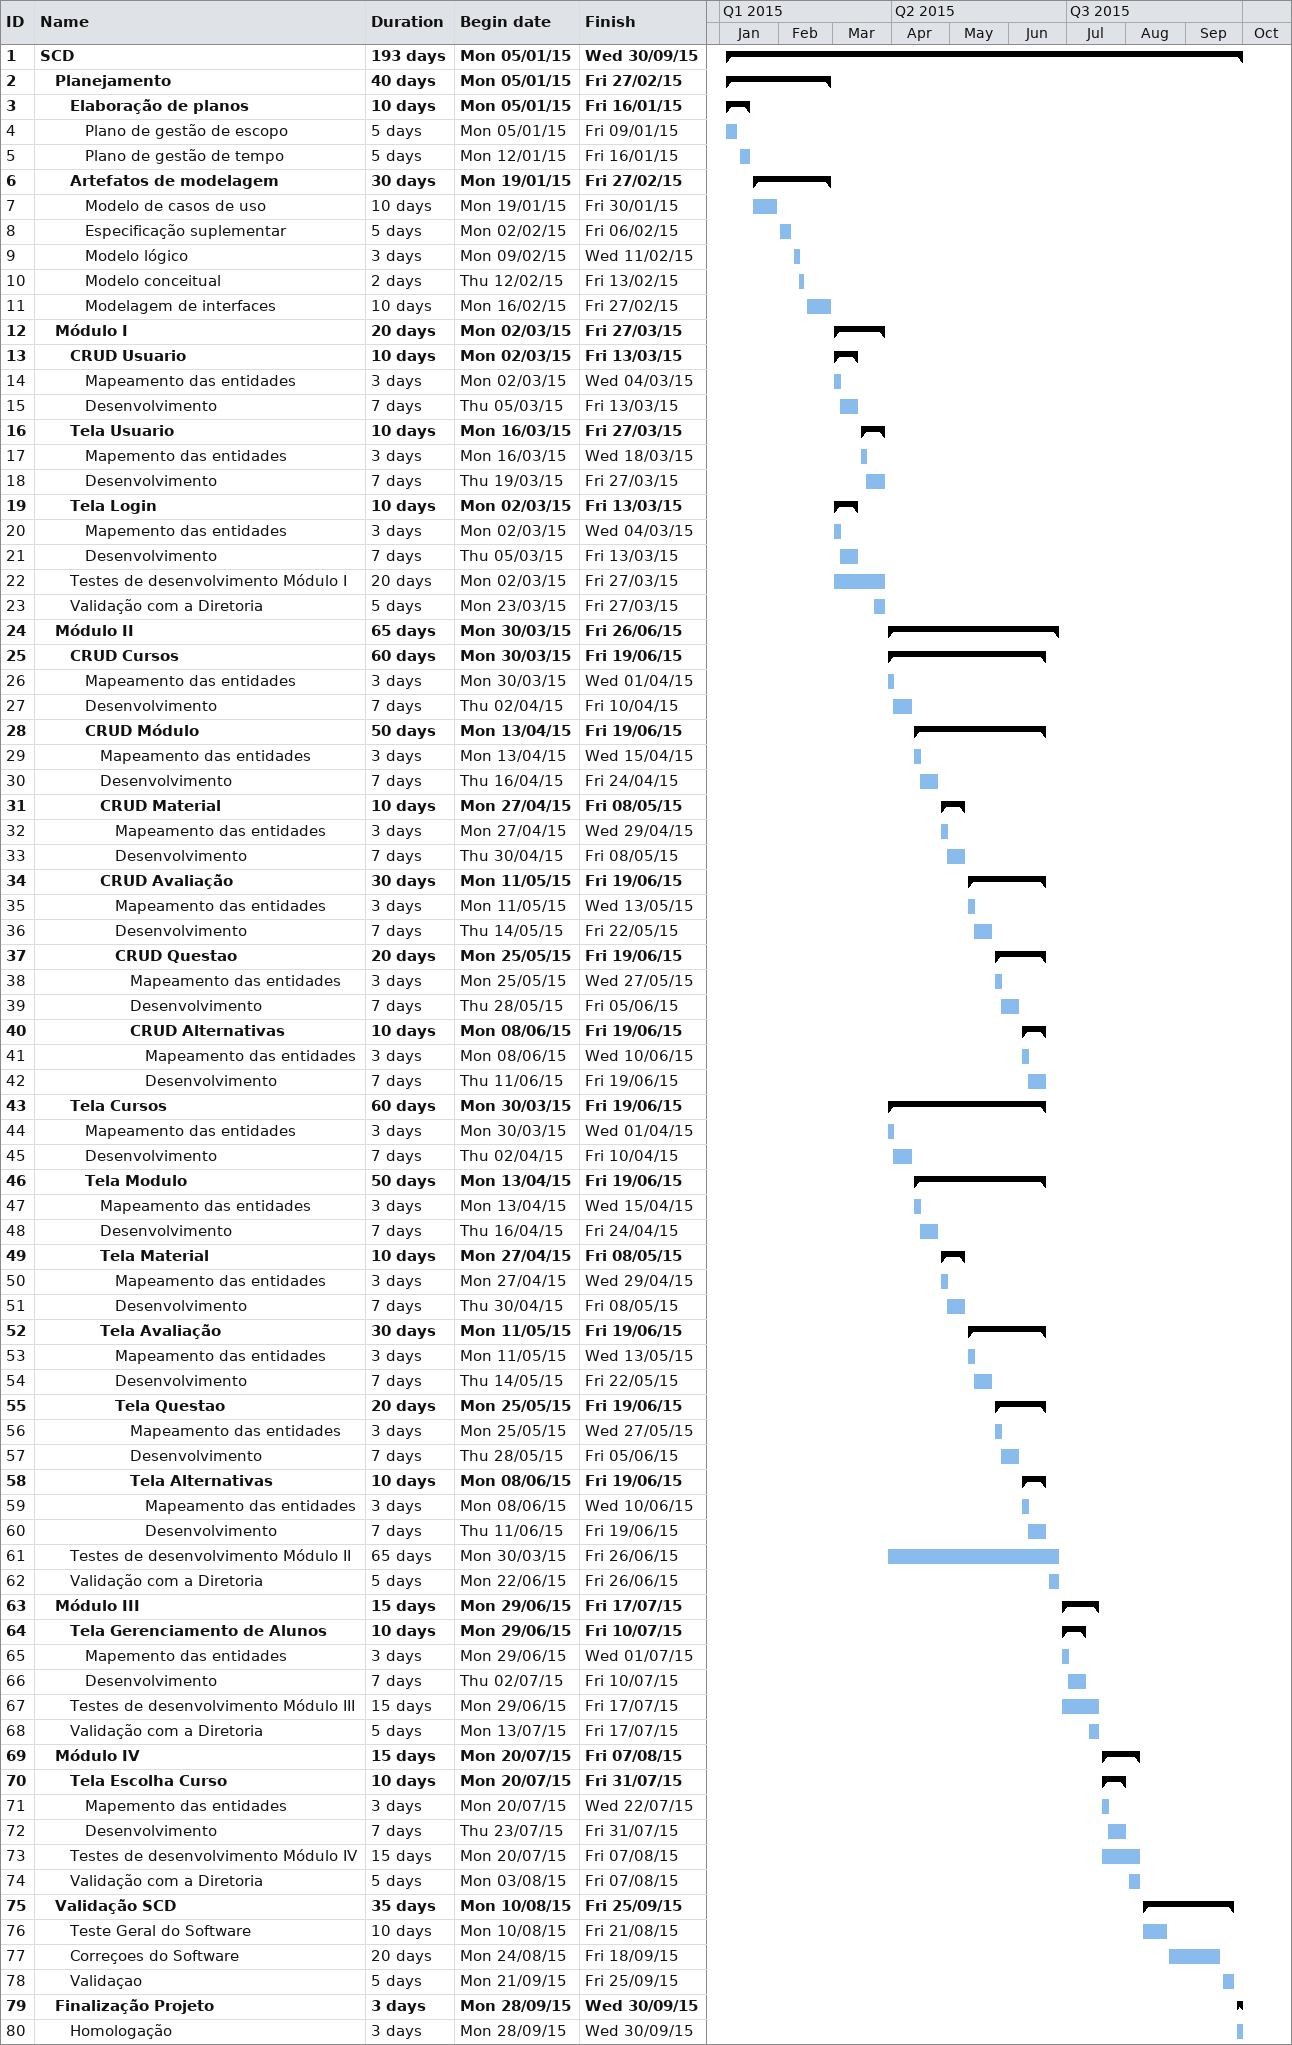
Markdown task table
| ID | Level | Task | Duration | Start | Finish |
|---|---|---|---|---|---|
| 1 | 1 | **SCD** | 193d | 2015-01-05 | 2015-09-30 |
| 2 | 2 | **Planejamento** | 40d | 2015-01-05 | 2015-02-27 |
| 3 | 3 | **Elaboração de planos** | 10d | 2015-01-05 | 2015-01-16 |
| 4 | 4 | Plano de gestão de escopo | 5d | 2015-01-05 | 2015-01-09 |
| 5 | 4 | Plano de gestão de tempo | 5d | 2015-01-12 | 2015-01-16 |
| 6 | 3 | **Artefatos de modelagem** | 30d | 2015-01-19 | 2015-02-27 |
| 7 | 4 | Modelo de casos de uso | 10d | 2015-01-19 | 2015-01-30 |
| 8 | 4 | Especificação suplementar | 5d | 2015-02-02 | 2015-02-06 |
| 9 | 4 | Modelo lógico | 3d | 2015-02-09 | 2015-02-11 |
| 10 | 4 | Modelo conceitual | 2d | 2015-02-12 | 2015-02-13 |
| 11 | 4 | Modelagem de interfaces | 10d | 2015-02-16 | 2015-02-27 |
| 12 | 2 | **Módulo I** | 20d | 2015-03-02 | 2015-03-27 |
| 13 | 3 | **CRUD Usuario** | 10d | 2015-03-02 | 2015-03-13 |
| 14 | 4 | Mapeamento das entidades | 3d | 2015-03-02 | 2015-03-04 |
| 15 | 4 | Desenvolvimento | 7d | 2015-03-05 | 2015-03-13 |
| 16 | 3 | **Tela Usuario** | 10d | 2015-03-16 | 2015-03-27 |
| 17 | 4 | Mapemento das entidades | 3d | 2015-03-16 | 2015-03-18 |
| 18 | 4 | Desenvolvimento | 7d | 2015-03-19 | 2015-03-27 |
| 19 | 3 | **Tela Login** | 10d | 2015-03-02 | 2015-03-13 |
| 20 | 4 | Mapemento das entidades | 3d | 2015-03-02 | 2015-03-04 |
| 21 | 4 | Desenvolvimento | 7d | 2015-03-05 | 2015-03-13 |
| 22 | 3 | Testes de desenvolvimento Módulo I | 20d | 2015-03-02 | 2015-03-27 |
| 23 | 3 | Validação com a Diretoria | 5d | 2015-03-23 | 2015-03-27 |
| 24 | 2 | **Módulo II** | 65d | 2015-03-30 | 2015-06-26 |
| 25 | 3 | **CRUD Cursos** | 60d | 2015-03-30 | 2015-06-19 |
| 26 | 4 | Mapeamento das entidades | 3d | 2015-03-30 | 2015-04-01 |
| 27 | 4 | Desenvolvimento | 7d | 2015-04-02 | 2015-04-10 |
| 28 | 4 | **CRUD Módulo** | 50d | 2015-04-13 | 2015-06-19 |
| 29 | 5 | Mapeamento das entidades | 3d | 2015-04-13 | 2015-04-15 |
| 30 | 5 | Desenvolvimento | 7d | 2015-04-16 | 2015-04-24 |
| 31 | 5 | **CRUD Material** | 10d | 2015-04-27 | 2015-05-08 |
| 32 | 6 | Mapeamento das entidades | 3d | 2015-04-27 | 2015-04-29 |
| 33 | 6 | Desenvolvimento | 7d | 2015-04-30 | 2015-05-08 |
| 34 | 5 | **CRUD Avaliação** | 30d | 2015-05-11 | 2015-06-19 |
| 35 | 6 | Mapeamento das entidades | 3d | 2015-05-11 | 2015-05-13 |
| 36 | 6 | Desenvolvimento | 7d | 2015-05-14 | 2015-05-22 |
| 37 | 6 | **CRUD Questao** | 20d | 2015-05-25 | 2015-06-19 |
| 38 | 7 | Mapeamento das entidades | 3d | 2015-05-25 | 2015-05-27 |
| 39 | 7 | Desenvolvimento | 7d | 2015-05-28 | 2015-06-05 |
| 40 | 7 | **CRUD Alternativas** | 10d | 2015-06-08 | 2015-06-19 |
| 41 | 8 | Mapeamento das entidades | 3d | 2015-06-08 | 2015-06-10 |
| 42 | 8 | Desenvolvimento | 7d | 2015-06-11 | 2015-06-19 |
| 43 | 3 | **Tela Cursos** | 60d | 2015-03-30 | 2015-06-19 |
| 44 | 4 | Mapeamento das entidades | 3d | 2015-03-30 | 2015-04-01 |
| 45 | 4 | Desenvolvimento | 7d | 2015-04-02 | 2015-04-10 |
| 46 | 4 | **Tela Modulo** | 50d | 2015-04-13 | 2015-06-19 |
| 47 | 5 | Mapeamento das entidades | 3d | 2015-04-13 | 2015-04-15 |
| 48 | 5 | Desenvolvimento | 7d | 2015-04-16 | 2015-04-24 |
| 49 | 5 | **Tela Material** | 10d | 2015-04-27 | 2015-05-08 |
| 50 | 6 | Mapeamento das entidades | 3d | 2015-04-27 | 2015-04-29 |
| 51 | 6 | Desenvolvimento | 7d | 2015-04-30 | 2015-05-08 |
| 52 | 5 | **Tela Avaliação** | 30d | 2015-05-11 | 2015-06-19 |
| 53 | 6 | Mapeamento das entidades | 3d | 2015-05-11 | 2015-05-13 |
| 54 | 6 | Desenvolvimento | 7d | 2015-05-14 | 2015-05-22 |
| 55 | 6 | **Tela Questao** | 20d | 2015-05-25 | 2015-06-19 |
| 56 | 7 | Mapeamento das entidades | 3d | 2015-05-25 | 2015-05-27 |
| 57 | 7 | Desenvolvimento | 7d | 2015-05-28 | 2015-06-05 |
| 58 | 7 | **Tela Alternativas** | 10d | 2015-06-08 | 2015-06-19 |
| 59 | 8 | Mapeamento das entidades | 3d | 2015-06-08 | 2015-06-10 |
| 60 | 8 | Desenvolvimento | 7d | 2015-06-11 | 2015-06-19 |
| 61 | 3 | Testes de desenvolvimento Módulo II | 65d | 2015-03-30 | 2015-06-26 |
| 62 | 3 | Validação com a Diretoria | 5d | 2015-06-22 | 2015-06-26 |
| 63 | 2 | **Módulo III** | 15d | 2015-06-29 | 2015-07-17 |
| 64 | 3 | **Tela Gerenciamento de Alunos** | 10d | 2015-06-29 | 2015-07-10 |
| 65 | 4 | Mapemento das entidades | 3d | 2015-06-29 | 2015-07-01 |
| 66 | 4 | Desenvolvimento | 7d | 2015-07-02 | 2015-07-10 |
| 67 | 3 | Testes de desenvolvimento Módulo III | 15d | 2015-06-29 | 2015-07-17 |
| 68 | 3 | Validação com a Diretoria | 5d | 2015-07-13 | 2015-07-17 |
| 69 | 2 | **Módulo IV** | 15d | 2015-07-20 | 2015-08-07 |
| 70 | 3 | **Tela Escolha Curso** | 10d | 2015-07-20 | 2015-07-31 |
| 71 | 4 | Mapemento das entidades | 3d | 2015-07-20 | 2015-07-22 |
| 72 | 4 | Desenvolvimento | 7d | 2015-07-23 | 2015-07-31 |
| 73 | 3 | Testes de desenvolvimento Módulo IV | 15d | 2015-07-20 | 2015-08-07 |
| 74 | 3 | Validação com a Diretoria | 5d | 2015-08-03 | 2015-08-07 |
| 75 | 2 | **Validação SCD** | 35d | 2015-08-10 | 2015-09-25 |
| 76 | 3 | Teste Geral do Software | 10d | 2015-08-10 | 2015-08-21 |
| 77 | 3 | Correçoes do Software | 20d | 2015-08-24 | 2015-09-18 |
| 78 | 3 | Validaçao | 5d | 2015-09-21 | 2015-09-25 |
| 79 | 2 | **Finalização Projeto** | 3d | 2015-09-28 | 2015-09-30 |
| 80 | 3 | Homologação | 3d | 2015-09-28 | 2015-09-30 |
